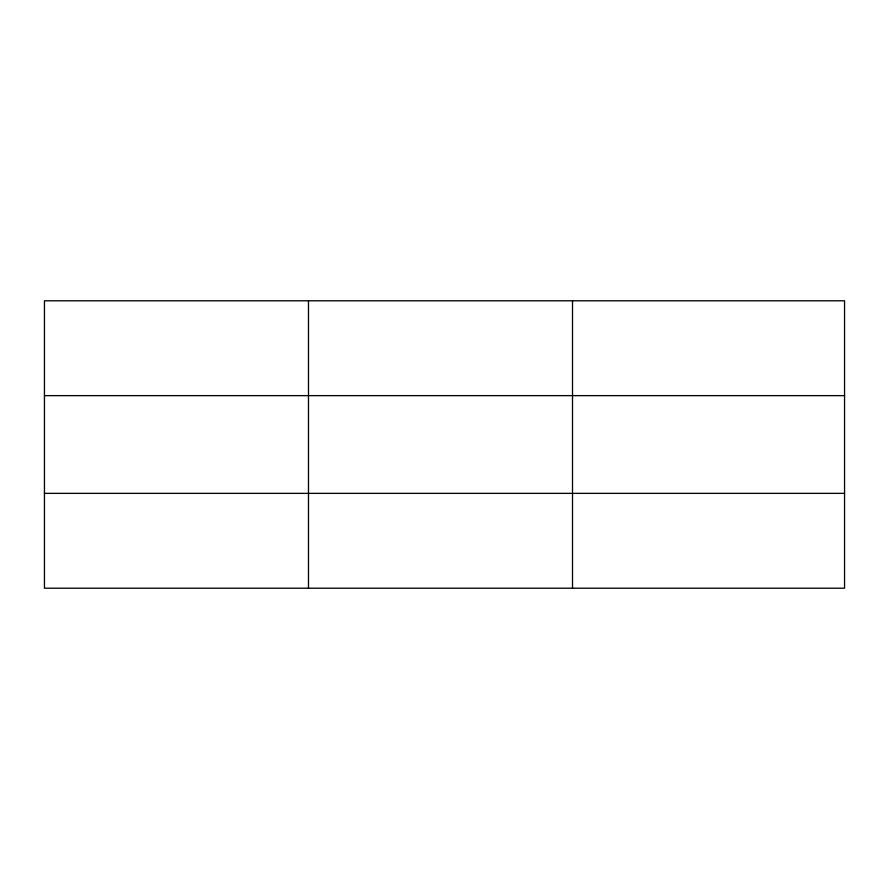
<?xml version="1.0" encoding="UTF-8"?>
<svg xmlns="http://www.w3.org/2000/svg" width="889" height="889" viewBox="0 0 889 889"><rect width="100%" height="100%" fill="white"/><g stroke="black" fill="none" stroke-linecap="round" stroke-linejoin="round"><path stroke-width="1.33" d="M308.483 588.207L308.483 300.793M572.516 588.207L572.516 300.793M844.55 395.638L844.55 300.793L44.45 300.793L44.45 588.207L844.55 588.207L844.55 395.638L44.45 395.638M44.45 493.362L844.55 493.362"/></g></svg>
